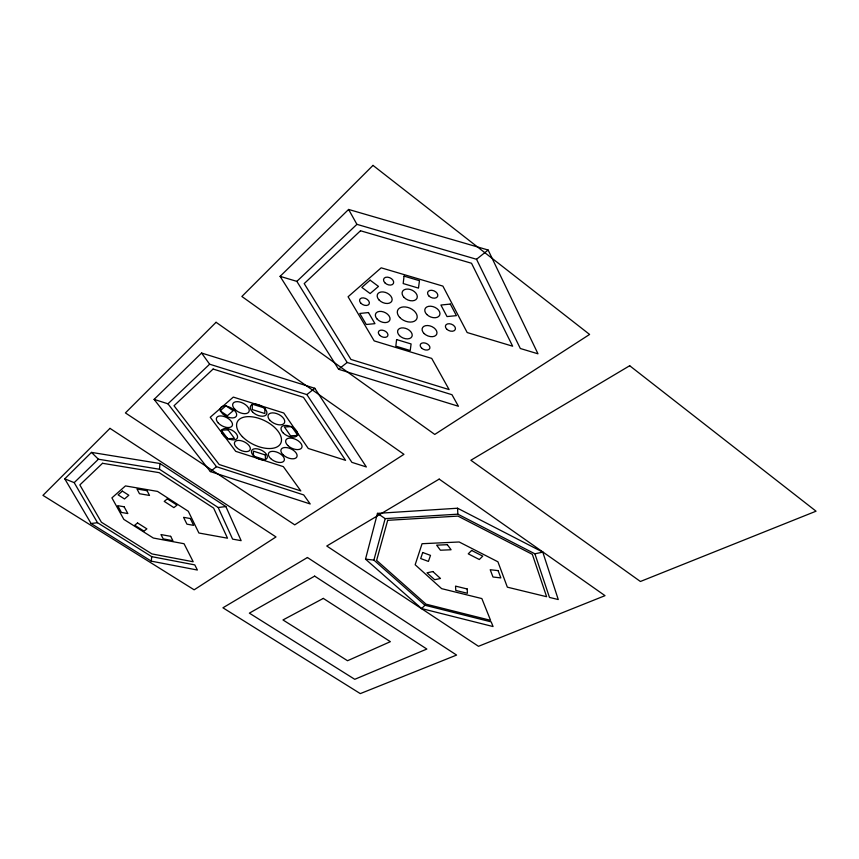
<?xml version="1.0" encoding="UTF-8"?>
<svg xmlns="http://www.w3.org/2000/svg" width="859" height="859" viewBox="0 0 859 859"><rect width="100%" height="100%" fill="white"/><g stroke="black" fill="none" stroke-linecap="round" stroke-linejoin="round"><path stroke-width="1.29" d="M151.689 556.643L194.778 564.889L197.387 570.032L151.291 561.152L151.689 556.643L97.507 522.702L74.196 482.64L64.769 478.839L91.473 452.392L159.989 463.516L225.853 506.552L241.143 540.665L232.606 539.119L218.186 507.519L159.473 469.25L98.398 459.221L91.473 452.392M159.473 469.25L159.989 463.516M365.515 559.145L373.89 560.089L424.958 605.251L491.187 621.873L493.066 626.555L421.619 608.569L365.515 559.145L377.466 513.371L457.557 508.227L542.781 552.112L558.264 599.55L549.47 597.413L534.899 553.819L457.847 514.176L385.176 518.621L377.466 513.371M373.89 560.089L385.176 518.621M421.619 608.569L424.958 605.251M154.105 399.392L167.956 403.805L216.468 466.684L303.699 494.913L310.206 503.965L210.348 471.57L154.105 399.392L201.586 353.028L314.781 388.279L366.342 466.952L351.889 462.357L306.867 394.592L209.639 364.205L201.586 353.028M280.098 276.351L296.849 281.376L347.143 362.466L451.974 394.711L458.416 406.264L338.596 369.284L280.098 276.351L348.604 209.446L488.127 250.023L537.992 353.811L520.339 348.507L476.52 259.278L356.914 224.339L348.604 209.446M74.196 482.64L98.398 459.221M167.956 403.805L209.639 364.205M296.849 281.376L356.914 224.339M210.348 471.57L216.468 466.684M306.867 394.592L314.781 388.279M338.596 369.284L347.143 362.466M476.52 259.278L488.127 250.023M534.899 553.819L542.781 552.112M64.769 478.839L91.075 523.518L97.507 522.702M218.186 507.519L225.853 506.552M91.075 523.518L151.291 561.152M457.557 508.227L457.847 514.176M396.6 339.563L395.827 346.156L410.226 350.536L411.096 343.954L396.6 339.563M404.052 276.126L403.182 283.556L418.483 288.109L419.46 280.689L404.052 276.126M387.688 520.329L376.618 560.401L426.043 604.167L490.575 620.338L481.856 598.573L441.644 588.651L415.155 564.75L422.07 543.715L459.178 541.986L497.919 561.797L507.347 587.169L546.614 596.715L532.355 554.366L457.944 516.098L387.688 520.329M422.714 552.498L420.695 558.554L428.416 561.41L430.499 555.376L422.714 552.498M471.623 550.447L468.252 553.851L479.333 559.51L482.758 556.138L471.623 550.447M109.973 428.362L42.95 495.364L194.145 589.811L275.997 536.95L109.973 428.362M216.071 322.286L125.414 412.921L294.744 524.849L403.945 454.336L216.071 322.286M372.999 165.39L241.873 296.484L434.761 434.429L589.596 334.441L372.999 165.39M102.522 463.291L79.844 484.927L101.394 522.218L151.936 553.915L193.2 561.765L184.051 543.726L153.342 538.035L123.836 519.394L111.917 497.876L125.457 485.915L157.508 491.402L188.314 511.277L198.891 533.01L227.506 538.196L213.633 508.088L159.173 472.654L102.522 463.291M213.118 369.048L174.023 405.738L219.185 464.526L300.822 490.918L283.352 466.641L235.72 451.34L210.24 417.259L233.304 397.094L283.771 413.007L308.263 448.462L345.565 460.338L303.452 397.309L213.118 369.048M360.501 230.76L304.204 283.588L350.934 359.438L449.117 389.599L431.712 358.407L374.191 340.894L348.078 296.763L381.181 267.825L442.89 286.101L467.167 332.54L512.64 346.198L471.527 263.262L360.501 230.76M122.365 491.112L118.091 494.859L124.512 498.961L128.829 495.235L122.365 491.112M225.917 405.792L220.14 410.817L227.367 415.724L233.186 410.742L225.917 405.792M370.111 280.174L361.832 287.389L370.132 293.553L378.486 286.412L370.111 280.174M137.537 522.948L134.702 525.246L144.001 531.12L146.878 528.865L137.537 522.948M167.333 498.875L164.23 501.388L173.883 507.605L177.029 505.124L167.333 498.875M307.436 557.512L222.932 607.796L360.297 693.61L456.591 655.073L307.436 557.512M439.185 479.107L326.764 546.013L478.495 646.301L605.015 595.663L439.185 479.107M629.69 365.73L470.872 460.252L640.406 581.489L816.05 511.191L629.69 365.73M314.662 576.121L249.357 613.143L354.746 679.308L426.848 649.05L314.662 576.121M323.317 598.401L282.976 619.951L347.53 660.732L390.362 641.673L323.317 598.401M432.85 571.546L427.02 572.824L434.654 579.728L440.495 578.483L432.85 571.546M368.468 312.558L359.76 313.46L366.278 324.498L374.953 323.65L368.468 312.558M450.32 304.065L440.914 305.042L447.034 316.574L456.397 315.65L450.32 304.065M228.097 429.833L221.278 430.176L227.646 438.702L234.443 438.391L228.097 429.833M291.673 426.601L284.404 426.966L290.557 435.792L297.805 435.459L291.673 426.601M447.335 544.681L436.651 545.164L440.431 550.222L451.093 549.76L447.335 544.681M498.113 570.612L490.21 569.732L492.991 577.012L500.84 577.914L498.113 570.612M147.072 490.704L136.989 488.975L139.48 493.721L149.53 495.45L147.072 490.704M124.136 506.778L117.672 505.64L121.409 512.415L127.851 513.564L124.136 506.778M190.301 518.525L183.558 517.333L186.94 524.162L193.64 525.364L190.301 518.525M170.662 536.338L160.955 534.556L163.231 538.894L172.906 540.687L170.662 536.338M467.21 588.984L455.549 586.117L455.785 590.434L467.393 593.29L467.21 588.984M264.797 408.1L252.192 404.127L252.331 409.582L264.862 413.544L264.797 408.1M265.356 454.991L253.373 451.147L253.502 456.097L265.42 459.919L265.356 454.991M426.805 314.491A7.946 5.272 23.3 0 0 439.636 315.221A7.946 5.272 23.3 0 0 430.692 306.212A7.946 5.272 23.3 0 0 426.805 314.491M446.691 329.115A5.261 3.468 22.4 0 0 455.216 329.641A5.261 3.468 22.4 0 0 449.343 323.725A5.261 3.468 22.4 0 0 446.691 329.115M404.063 297.418A8.01 5.337 24.6 0 0 416.948 298.331A8.01 5.337 24.6 0 0 408.068 289.075A8.01 5.337 24.6 0 0 404.063 297.418M428.845 295.904A5.39 3.629 23.7 0 0 437.575 296.505A5.39 3.629 23.7 0 0 431.669 290.278A5.39 3.629 23.7 0 0 428.845 295.904M379.087 300.006A7.924 5.208 25.4 0 0 391.79 301.155A7.924 5.208 25.4 0 0 383.114 291.931A7.924 5.208 25.4 0 0 379.087 300.006M384.821 282.74A5.369 3.586 25.7 0 0 393.433 283.459A5.369 3.586 25.7 0 0 387.559 277.156A5.369 3.586 25.7 0 0 384.821 282.74M377.122 319.054A7.774 5.025 25.1 0 0 389.642 320.482A7.774 5.025 25.1 0 0 381.342 311.43A7.774 5.025 25.1 0 0 377.122 319.054M360.78 303.109A5.229 3.393 26.1 0 0 369.134 304.022A5.229 3.393 26.1 0 0 363.497 297.901A5.229 3.393 26.1 0 0 360.78 303.109M399.489 335.611A7.72 4.961 24 0 0 411.891 336.642A7.72 4.961 24 0 0 403.3 327.902A7.72 4.961 24 0 0 399.489 335.611M379.635 335.225A5.1 3.253 24.7 0 0 387.774 335.89A5.1 3.253 24.7 0 0 382.019 330.124A5.1 3.253 24.7 0 0 379.635 335.225M424.206 333.614A7.806 5.079 23.1 0 0 436.716 334.183A7.806 5.079 23.1 0 0 427.696 325.529A7.806 5.079 23.1 0 0 424.206 333.614M421.576 348.056A5.122 3.286 23 0 0 429.768 348.464A5.122 3.286 23 0 0 423.831 342.838A5.122 3.286 23 0 0 421.576 348.056M399.736 317.443A10.48 6.861 24.3 0 0 416.669 319.076A10.48 6.861 24.3 0 0 405.362 306.953A10.48 6.861 24.3 0 0 399.736 317.443M242.356 436.64A24.213 13.153 26.4 0 0 280.41 443.91A24.213 13.153 26.4 0 0 254.339 417.184A24.213 13.153 26.4 0 0 242.356 436.64M218.315 423.047A8.794 4.735 27.3 0 0 232.091 426.01A8.794 4.735 27.3 0 0 222.825 416.175A8.794 4.735 27.3 0 0 218.315 423.047M234.765 409.206A8.987 4.95 27.2 0 0 248.842 411.955A8.987 4.95 27.2 0 0 239.221 401.862A8.987 4.95 27.2 0 0 234.765 409.206M270.156 420.513A8.998 5.004 26.2 0 0 284.34 423.068A8.998 5.004 26.2 0 0 274.655 413.061A8.998 5.004 26.2 0 0 270.156 420.513M287.786 445.467A8.815 4.832 25.4 0 0 301.692 447.829A8.815 4.832 25.4 0 0 292.039 438.24A8.815 4.832 25.4 0 0 287.786 445.467M270.671 458.577A8.633 4.617 25.6 0 0 284.125 460.714A8.633 4.617 25.6 0 0 274.343 451.469A8.633 4.617 25.6 0 0 270.671 458.577M236.558 447.464A8.611 4.574 26.5 0 0 250.001 449.998A8.611 4.574 26.5 0 0 240.531 440.592A8.611 4.574 26.5 0 0 236.558 447.464M253.652 455.818A8.59 4.563 26 0 0 267.063 458.158A8.59 4.563 26 0 0 257.464 448.881A8.59 4.563 26 0 0 253.652 455.818M223.651 435.556A8.687 4.628 27 0 0 237.224 438.294A8.687 4.628 27 0 0 227.85 428.695A8.687 4.628 27 0 0 223.651 435.556M222.535 413.619A8.901 4.853 27.4 0 0 236.354 416.121A8.901 4.853 27.4 0 0 226.497 406.21A8.901 4.853 27.4 0 0 222.535 413.619M252.557 411.987A9.02 5.014 26.8 0 0 266.612 414.274A9.02 5.014 26.8 0 0 256.551 404.278A9.02 5.014 26.8 0 0 252.557 411.987M283.341 433.108A8.923 4.939 25.7 0 0 297.321 435.223A8.923 4.939 25.7 0 0 287.271 425.506A8.923 4.939 25.7 0 0 283.341 433.108M283.309 454.991A8.708 4.714 25.3 0 0 296.87 456.902A8.708 4.714 25.3 0 0 286.831 447.614A8.708 4.714 25.3 0 0 283.309 454.991"/></g></svg>
